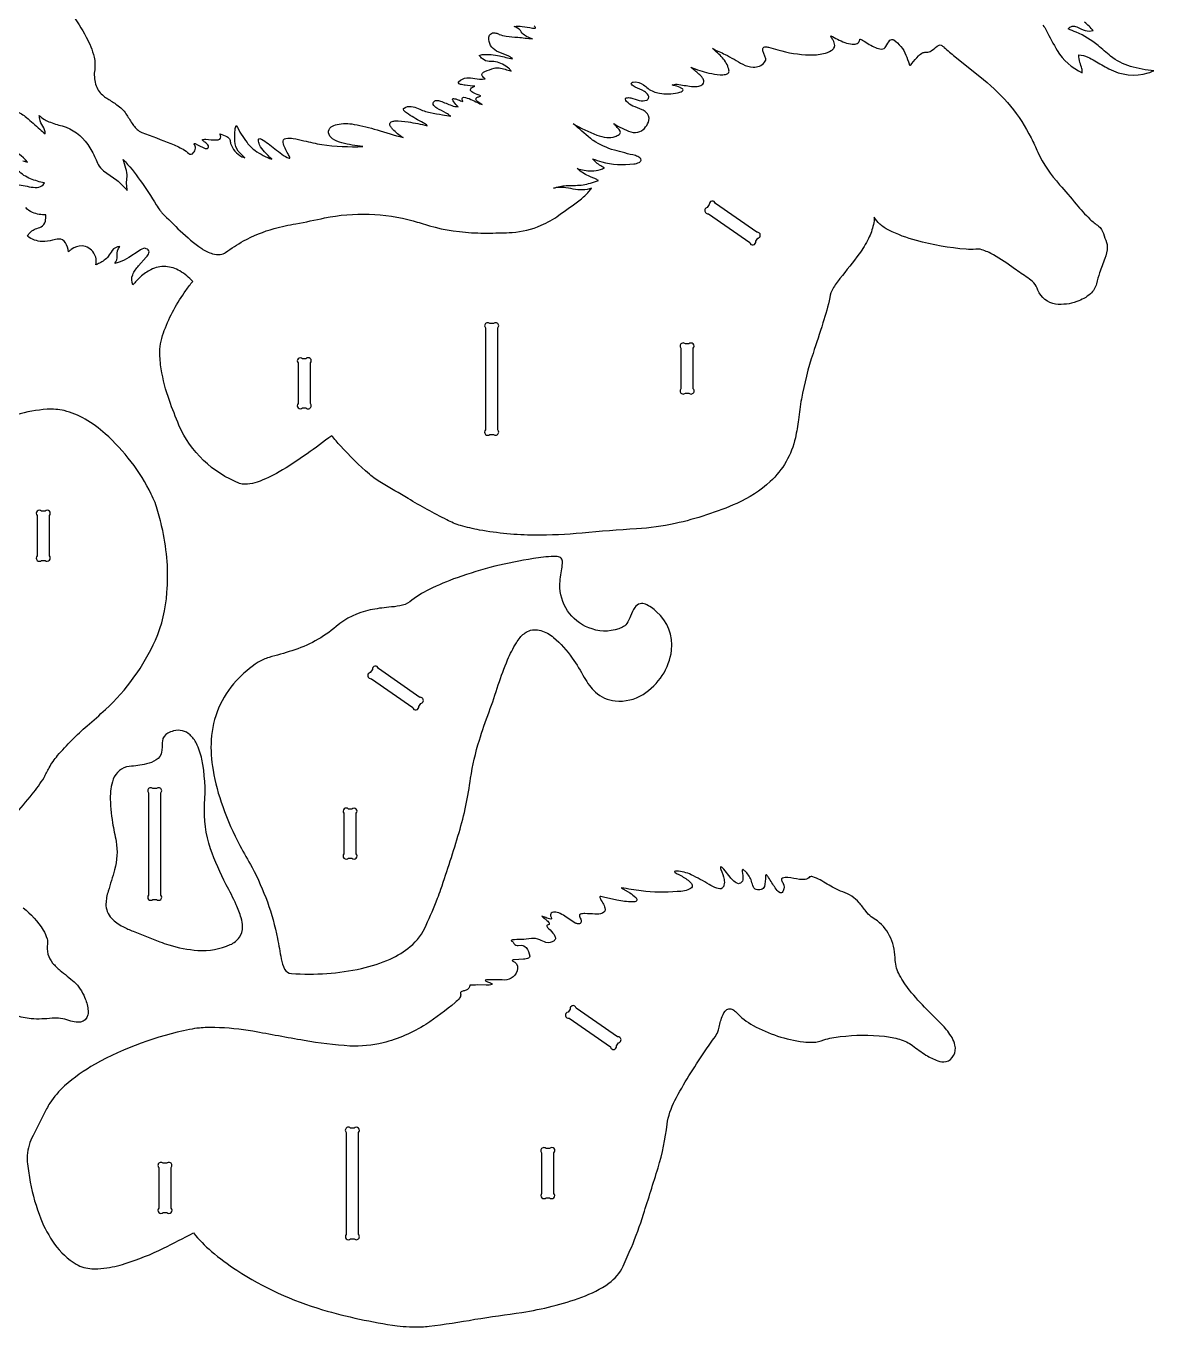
# Model space of a CAD drawing. Extents: x -766 to 1700, y -2202 to 332.
# Drawn here: x 599 to 1700, y -2111 to -842 of the extents above; entities that cross this region are included whole.
import ezdxf

# ---------------------------------------------------------------- set-up
doc = ezdxf.new("R2010")
doc.units = 0
doc.header["$MEASUREMENT"] = 0
doc.layers.get('0').update_dxf_attribs({"linetype": 'CONTINUOUS'})

msp = doc.modelspace()

# ---------------------------------------------------------------- linework, layer by layer
for points in [[(625.3, -808, -0.062914), (657.8, -853.1, -0.058332), (665.5, -872.6, -0.099164), (665.8, -886.7, 0.103533), (667.5, -900.7, 0.140257), (674.8, -910.6, 0.029737), (678.8, -913.4, -0.015987), (687.8, -919.2, -0.094122), (696.6, -928, -0.005943), (702.5, -937.3, 0.100119), (709.5, -944.8, 0.046237), (712, -946.1, 0.002267), (740.5, -957, -0.033131), (752.3, -962.6, -0.051798), (757.9, -966.8, 0.213799), (760.2, -967.5, 0.213799), (762.2, -966.2, 0.148099), (764.4, -961.4, 0.152188), (763.2, -957.8, -0.379491), (763.3, -957, -0.379491), (764.1, -957, 0.009174), (773.7, -961.7, 0.124278), (776, -961.9, 0.342933), (777.2, -960.2, 0.191868), (776.4, -958.2, 0.049565), (773.6, -955.8, -0.047162), (771.4, -953.6, -0.289028), (771.3, -953.2, -0.289028), (771.7, -952.9, -0.114654), (774.5, -952.7, 0.045265), (784.8, -953.5, 0.102969), (788.1, -952.8, 0.299152), (789.1, -950.5, 0.013671), (788.3, -947.6, -0.042839), (794.9, -950.1, -0.060695), (796.9, -951.6, -0.094654), (797.9, -953.1, -0.048836), (798.7, -956.9, 0.204812), (809.6, -969.8, 0.054021), (812.7, -970.8, -0.068101), (806.2, -964.3, -0.139774), (802.8, -954.7, -0.03706), (803.1, -943.5, -0.059924), (804.2, -939.3, 0.040194), (814.7, -956.1, 0.067194), (822.5, -963.8, 0.05731), (838.8, -972.3, -0.005062), (831.7, -965, -0.066935), (826.9, -958.3, -0.103195), (825.8, -953.3, -0.227352), (826.2, -952.5, -0.227352), (827.1, -952.2, -0.100671), (828.8, -952.8, -0.034787), (835.2, -957, -0.004583), (848.6, -967.5, 0.075387), (855.9, -971.2, 0.307112), (856.5, -971.1), (856.5, -970.7, 0.075082), (854.7, -967.1, -0.062919), (852, -961.6, -0.061802), (849.9, -955.9, -0.205085), (850.4, -953.4, -0.205085), (852.6, -952, -0.081533), (859.8, -952.1, -0.021859), (870.2, -954.2, 0.013631), (887.6, -958, 0.044111), (927.7, -959.9, -0.031786), (907.2, -956.3, -0.088971), (898.1, -952.3, -0.200095), (894.3, -946.4, -0.265759), (896.8, -940.8, -0.122597), (902.5, -938.4, -0.107484), (919.2, -938.3, -0.025718), (941.6, -943.7, 0.00258), (966.9, -951.2, -0.059496), (956.8, -943, -0.033599), (954.7, -940.4, -0.130212), (954, -937.8, -0.2852), (955.4, -935.9, -0.113283), (959, -935, -0.050689), (971.9, -935.8, -0.014936), (990.6, -939.6, 0.039854), (986.7, -936.9, -0.014219), (972.1, -928.4, -0.030611), (968.6, -925.7, -0.14706), (967.3, -923.5, -0.292606), (967.9, -922.4, -0.171869), (974.9, -920.8, -0.085554), (981.8, -922.9, 0.059713), (993.4, -926.7, 0.022334), (1005.5, -928.9, -0.011017), (1013.5, -930.3, 0.047823), (1009, -927.4, -0.003144), (1000, -922.4, -0.138174), (996.4, -918.8, -0.286144), (996.7, -916.6, -0.22972), (999.4, -915, -0.115476), (1003.4, -915.6, -0.00288), (1014.4, -919.9, 0.083657), (1020.6, -921.1, -0.026016), (1016.5, -916.3, -0.068845), (1015.2, -914.1, -0.241278), (1015.4, -913.3, -0.241278), (1016.1, -913.1, -0.071332), (1020.8, -914.3, 0.010022), (1025.4, -916.1, -0.05982), (1024.5, -913.7, -0.232117), (1024.8, -912.4, -0.232117), (1026, -911.9, -0.07067), (1033.1, -913.9, -0.013422), (1039.7, -917.1, 0.02514), (1044.3, -919, -0.105502), (1038.5, -915.1, -0.211263), (1038.1, -913.6, -0.211263), (1038.9, -912.2, -0.076334), (1040.2, -911.5, 0.010483), (1043, -910.6, -0.010249), (1035.8, -907.6, -0.097064), (1032.8, -905.4, -0.316137), (1033, -903.5, -0.122688), (1034.5, -902.2, -0.016417), (1037.1, -901.1, -0.009987), (1027.6, -900.1, -0.019581), (1022.9, -899.3, -0.220645), (1021, -897.9, -0.321581), (1021.2, -896.7, -0.181691), (1029.2, -892.9, -0.054661), (1032.7, -892.9, 0.01004), (1041.6, -894.1, 0.074015), (1047, -893.8, -0.107867), (1044.1, -890.9, -0.28628), (1044.4, -888.5, -0.120918), (1046.8, -886.8, -0.032746), (1055.9, -883.4, -0.098557), (1060.6, -883.2, -0.049338), (1066.5, -884.6, 0.016745), (1072.3, -886.3, 0.079377), (1070, -883.5, 0.120699), (1057.2, -877.3, 0.046), (1051, -876.9, -0.177181), (1044.5, -874.4, -0.030727), (1041.2, -871, -0.06712), (1045.1, -870.1, -0.06669), (1060.9, -871.5, -0.0055), (1073.7, -874.4, 0.17931), (1072.9, -873.5, 0.055045), (1070.1, -871.8), (1058.2, -866.8, -0.30139), (1050.6, -853.4, -0.228758), (1053.1, -849.6, -0.228758), (1057.6, -849.2, -0.04985), (1060.8, -850.5, 0.05598), (1067.5, -852.4, 0.019248), (1079, -853.4, -0.005348), (1093.1, -854.8, -0.079875), (1085.5, -851.4, -0.10428), (1081.4, -846.9, 0.147189), (1075.4, -842.8, -0.057069), (1083.2, -842.8, -0.017), (1093.2, -844.4, 0.051443), (1095.6, -844.5, 0.29632), (1096.1, -844.2, 0.29632), (1095.9, -843.6, 0.037765), (1094.8, -842.2, 0.028005)], [(1591.3, -841.6, -0.056901), (1594.5, -846.5, 0.017157), (1605.3, -866.3, 0.153707), (1629.6, -887.9, 0.085267), (1629.3, -883.9, 0.025165), (1627.3, -877.8, -0.092548), (1626.5, -870.6, -0.092089), (1635, -872.6, -0.021183), (1641.9, -876.2, 0.010579), (1655.6, -884, 0.201652), (1694.1, -888, 0.027257), (1699.7, -886, -0.053648), (1676.7, -881.8, -0.089483), (1657.4, -871.7, -0.011446), (1645.1, -861.4, 0.07039), (1623.8, -848.4, 0.007774), (1615.9, -845.2, -0.141841), (1619.8, -842.6, -0.165205), (1624.3, -843.2, 0.063243), (1632.6, -846.8, 0.121413), (1640.5, -846.8, 0.015461), (1632, -838.5, 0.086539)], [(589.2, -925.3, -0.072777), (599.5, -931.6, -0.014963), (612.5, -943, 0.011762), (617.7, -947.5, 0.165033), (615.3, -940.1, -0.068673), (612.4, -933, -0.044798), (612, -929.7, 0.102017), (621.4, -935.7, 0.02851), (634.4, -939.8, -0.17229), (659.2, -957.8, -0.056944), (666.8, -971.5, 0.022461), (669.4, -977.5, 0.094004), (674.8, -983.5), (687.5, -992.7, -0.057629), (697.9, -1002.8, -0.080316), (697.6, -989.5, 0.081203), (696.6, -981.3, 0.019326), (693.7, -972.4, -0.040654), (710.5, -993, -0.018943), (726.1, -1016.9, 0.016204), (729.7, -1022.1, 0.026025), (731.7, -1024.5, 0.005679), (749.6, -1042.2, 0.041082), (770.5, -1059.4, 0.069521), (781, -1064.5, 0.090339), (788.6, -1065.2, 0.105534), (793.8, -1063.1, -0.019667), (811.2, -1052, -0.060024), (841.3, -1039.9, -0.026905), (862.4, -1035.2, 0.006897), (890.4, -1029.6, -0.11844), (976.9, -1032.4, -0.007857), (992.6, -1037.2, 0.061216), (1039.8, -1044.2, 0.012749), (1052, -1044.3, 0.008183), (1073.3, -1043.7, 0.089349), (1101.6, -1036.7, 0.051451), (1119.1, -1026.9, 0.005475), (1139.8, -1011.9, 0.04622), (1148.3, -1003.9, 0.026546), (1150.9, -1000.6, -0.139855), (1133.1, -1001.4, 0.096416), (1113.7, -1000.5, -0.04939), (1126.1, -998, -0.020222), (1135.2, -997.8, 0.067294), (1149.8, -995.6, 0.014775), (1157.5, -993.1, 0.044262), (1156.1, -992.2, 0.009951), (1147.8, -988.5, -0.071687), (1136.8, -981.4, 0.066244), (1151, -983.7, 0.087475), (1159.5, -982.3, 0.025118), (1163.4, -980.7, -0.067804), (1154.3, -974.6, -0.031887), (1151.7, -971.9, 0.018933), (1160.8, -974.9, 0.088966), (1192, -976.9, 0.05601), (1197.2, -975.4, 0.243836), (1199.2, -973.2, 0.265565), (1198, -970.9, 0.077449), (1193.6, -968.8, -0.005664), (1173.2, -963.5, -0.06967), (1152.6, -954.1, -0.023673), (1149.7, -952, -0.004557), (1133.1, -937.7, 0.041915), (1155.9, -948.7, 0.053765), (1165.8, -951, 0.090465), (1173.8, -950.2, 0.074054), (1177.9, -948.1, 0.323072), (1178.9, -945.4, 0.10732), (1176, -941.3, -0.047667), (1172.6, -937.6, 0.066227), (1189.2, -945.6, 0.174071), (1198.1, -945.4, 0.214738), (1206.9, -934.4, 0.288221), (1203.9, -926.3, 0.073325), (1200.3, -924, -0.014117), (1191.3, -920.4, -0.085914), (1185.1, -916, -0.162588), (1183.9, -913.8, -0.318745), (1184.8, -912.5, -0.128668), (1189.2, -912.5, 0.008318), (1197.4, -915.1, 0.159993), (1204.8, -914.6, 0.2165), (1206.6, -912.5, 0.2165), (1206.1, -909.8, 0.132081), (1202.4, -906.1, 0.032329), (1193.4, -902, -0.154477), (1189.7, -899.1, -0.348708), (1190.1, -897.7, -0.119073), (1191.5, -897, -0.186777), (1201.7, -899.7, -0.02424), (1206, -903.3, 0.130276), (1217.1, -907.9, 0.086555), (1234.9, -907.6, 0.079177), (1239.2, -905.9, 0.209395), (1240.2, -904.6, 0.239368), (1239.6, -903.6, 0.058866), (1237.2, -902.2, 0.019507), (1230.7, -900.3, -0.098528), (1229.7, -899.8, -0.344696), (1229.8, -899.6, -0.099099), (1236.1, -899.4, 0.019901), (1250.1, -901.4, 0.117072), (1257.5, -900.5, 0.234639), (1260.4, -896.9, 0.197106), (1259.2, -893.1, 0.052381), (1255.7, -889.2, 0.00805), (1247.7, -882.6, 0.029468), (1265.4, -888.2, 0.037342), (1276.3, -889.9, 0.061887), (1281.5, -889.6, 0.066939), (1283.7, -888.8, 0.259587), (1285, -886.3, 0.078968), (1284.8, -884.6, 0.117348), (1278.5, -873.3, 0.045124), (1268.8, -864.4, -0.007133), (1281.3, -870.1, -0.006448), (1298.5, -879.7, 0.093976), (1308.6, -882.5, 0.244564), (1319.6, -877.7, 0.05489), (1320.8, -875.7, 0.099904), (1320.9, -874.3), (1318.1, -866.5, -0.22193), (1318.3, -863.5, -0.196128), (1319.9, -862.8, -0.064339), (1323.7, -863.1, -0.026666), (1332.7, -865.5, 0.066541), (1363.5, -870.6, 0.058147), (1377.2, -869.3, 0.066933), (1384.7, -866.4, 0.052889), (1386.9, -864.6, 0.177309), (1388.2, -861.4, 0.128837), (1386.6, -856.3, 0.030513), (1384.6, -853, -0.149309), (1384.3, -852), (1384.4, -852, -0.090468), (1385.9, -852.5, 0.059637), (1399.8, -859, 0.067073), (1407.1, -860.1, 0.123993), (1411, -858.9, 0.247423), (1412.5, -855.7, -0.229917), (1412.6, -855.4, -0.229917), (1413, -855.3, -0.073207), (1416.1, -856.7, 0.031881), (1427.9, -863.4, 0.087428), (1433.8, -864.9, 0.272888), (1438.1, -862.3, -0.050638), (1441.9, -856.3, -0.362895), (1445.7, -855.9, -0.145694), (1457.6, -870.7, -0.03621), (1460.7, -879.4, 0.158397), (1461.4, -880.7, 0.239956), (1461.7, -880.6, 0.074776), (1463.4, -879, -0.031743), (1469.9, -871.5, -0.091313), (1474.4, -868.3, -0.139638), (1478, -868, 0.152268), (1482.2, -866.7, 0.029793), (1488, -862.1, -0.159218), (1491, -860.8, -0.174642), (1492.8, -861.5, -0.036969), (1495, -863.3, 0.01141), (1505.2, -872.1), (1533.2, -894.6, -0.107946), (1579.9, -951.5, -0.009201), (1586.3, -965.3, 0.073486), (1607.6, -997.1, -0.012013), (1623.7, -1016.1, 0.024763), (1637.2, -1030.7, 0.033991), (1645.5, -1037.5, -0.154685), (1650.4, -1044.8, 0.043706), (1653.5, -1053.4, -0.0794), (1654.1, -1057.8, -0.082539), (1651.8, -1069.1, -0.004752), (1646.6, -1083.1, 0.033135), (1643.7, -1093.7, -0.147564), (1637.6, -1103.5, -0.103872), (1624.4, -1111.1, -0.115712), (1603.7, -1113.6, -0.26364), (1586.5, -1099.9, 0.089938), (1582.4, -1092.9, 0.03932), (1576.6, -1088.1, 0.002907), (1563.5, -1079.1, 0.03057), (1543.1, -1065.6, 0.052566), (1531.6, -1060.5, 0.100819), (1525.7, -1060, -0.042068), (1516.3, -1060.1, -0.043879), (1467.8, -1051.7, -0.046563), (1440.8, -1041.4, -0.052273), (1432.1, -1035.6, -0.0785), (1426.7, -1028.9, -0.062835), (1425.9, -1036, -0.062242), (1421.1, -1049.7, -0.042795), (1412, -1064.6, -0.010913), (1393.3, -1088.5, 0.039162), (1386.3, -1098.6, 0.086462), (1383.4, -1107.1, -0.02138), (1376.7, -1132, -0.003614), (1367, -1161.6, 0.033184), (1355.6, -1206.2, 0.013673), (1352.7, -1226.3, -0.018991), (1349.8, -1243.9, -0.153249), (1325.1, -1286.7, -0.086144), (1292.8, -1307.9, -0.048038), (1232.5, -1327.6, -0.039046), (1194.9, -1332.7, 0.008145), (1141.7, -1337, -0.020962), (1095.3, -1339, -0.042897), (1041.5, -1333.9, -0.018722), (1023, -1329.6, -0.048142), (1009.8, -1324, -0.019077), (971.8, -1303.2, 0.001032), (945.8, -1287.9, -0.043197), (934.1, -1279.5, -0.030113), (905.9, -1251.9, -0.012571), (897.4, -1241.9, -0.002815), (873.3, -1259.7, -0.021314), (845.9, -1277.3, -0.047162), (824.7, -1287.2, -0.050786), (815, -1289.2, -0.052064), (810, -1289.1, -0.046848), (807.5, -1288.4, -0.198745), (748.3, -1231.8, -0.010922), (738.9, -1207.6, -0.041752), (730.9, -1176.8, -0.038533), (729.6, -1160.4, -0.085414), (734, -1139.2, -0.063073), (755.1, -1100.2, -0.013881), (761.7, -1091.4, 0.07033), (749.2, -1081.2, 0.106415), (735.4, -1076.9, 0.137204), (720.8, -1080.1, 0.070326), (710.7, -1087.1, 0.03528), (703.4, -1094.9, -0.214482), (703.2, -1084.9, -0.056294), (705.6, -1080.4, -0.029293), (708.9, -1076.1), (716.4, -1067.8, 0.095743), (719, -1063.6, 0.36151), (717.5, -1060.1, 0.062459), (715, -1059.1, 0.092579), (709.5, -1061.5), (699.4, -1068.1, -0.058763), (690, -1072.8, -0.0408), (685.6, -1073.9, 0.228695), (688, -1066.4, -0.208857), (690.6, -1057.3, 0.20458), (683, -1061.4, -0.01701), (679.3, -1067, -0.107431), (670.7, -1073.7, -0.022426), (667.1, -1075.3, 0.218715), (665.1, -1063.8, 0.242778), (653.7, -1056.7, 0.17123), (643.2, -1060.3, 0.034257), (640.6, -1062.5, 0.079502), (637.5, -1053.8, 0.288433), (631, -1050.1, 0.058542), (625, -1051.2, -0.070213), (614.9, -1052.6, -0.147243), (600.4, -1047.4, -0.18119), (608.3, -1040.2, 0.021513), (613.8, -1038.2, 0.230608), (617.9, -1032.8, 0.065098), (618.5, -1026.6, -0.10231), (605.4, -1024.2, -0.091677), (598.7, -1019.5, -0.024327)], [(596, -973.9, -0.037766), (600.5, -975.3, 0.165958), (580.9, -962.3, 0.039609)], [(586.5, -996.3, -0.026015), (602.1, -999.1, 0.066043), (610, -999.7, 0.154769), (615.7, -997.1, 0.064922), (617, -995.4, -0.045628), (603.5, -991.4, -0.090478), (591.2, -983.5, 0.149479)], [(587.8, -1612.2, -0.004557), (605.2, -1591.5, 0.037227), (616.6, -1575.3, 0.008732), (621.6, -1565.8, -0.052443), (629.8, -1553.9, -0.035685), (658.7, -1524.8, 0.007366), (676.6, -1509, 0.100939), (725.3, -1441.2, 0.086348), (736.6, -1394.9, 0.073144), (732.4, -1334.5, 0.010543), (727.8, -1315.7, 0.048035), (721.3, -1299, 0.095773), (676.4, -1240, 0.045482), (656.8, -1225.7, 0.068779), (636.2, -1217.5, 0.067732), (619.7, -1216.2, 0.058941), (589.8, -1221.6, 0.062858)], [(596.2, -1702.3, -0.086175), (615.8, -1724.1, -0.060101), (619.6, -1732.6, -0.109677), (619.9, -1737.5, 0.219927), (625, -1756.2, 0.048294), (632.3, -1763.4, -0.012089), (646, -1774.7, -0.115383), (656.2, -1789.6, -0.073579), (659.5, -1801.3, -0.053856), (659.4, -1806.9, -0.324925), (652.1, -1813.8, -0.083231), (647.9, -1813.9, -0.057779), (640.9, -1812.2, 0.099288), (624.5, -1810, -0.047626), (604.2, -1810.6, -0.057275), (588.3, -1807.3, -0.071349)]]:
    msp.add_lwpolyline(points, format="xyb")
for points in [[(1264.9, -1025.4), (1305.2, -1053.4, 1), (1311.1, -1052.3), (1313.1, -1049.4, 1), (1312, -1043.5), (1271.7, -1015.5, 1), (1265.8, -1016.6), (1263.8, -1019.5, 1)], [(1047.4, -1136.8), (1047.4, -1236.3, 1), (1051.7, -1240.6), (1055.2, -1240.6, 1), (1059.4, -1236.3), (1059.4, -1136.8, 1), (1055.2, -1132.6), (1051.7, -1132.6, 1)], [(1238.1, -1156.7), (1238.1, -1196.2, 1), (1242.4, -1200.4), (1245.9, -1200.4, 1), (1250.1, -1196.2), (1250.1, -1156.7, 1), (1245.9, -1152.4), (1242.4, -1152.4, 1)], [(864.5, -1171), (864.5, -1210.6, 1), (868.7, -1214.8), (872.2, -1214.8, 1), (876.5, -1210.6), (876.5, -1171, 1), (872.2, -1166.8), (868.7, -1166.8, 1)], [(609.8, -1319.7), (609.8, -1359.2, 1), (614.1, -1363.5), (617.6, -1363.5, 1), (621.8, -1359.2), (621.8, -1319.7, 1), (617.6, -1315.5), (614.1, -1315.5, 1)], [(858.1, -1766.4, 0.072264), (926.5, -1761.5, 0.047753), (954.5, -1752.3, 0.064886), (974, -1740.2, 0.117517), (989.5, -1719.3, 0.011721), (1000.6, -1693.1, 0.012053), (1003.8, -1684.2, 0.009963), (1021.6, -1629, 0.037527), (1032.9, -1575.9, -0.038293), (1041.4, -1539, -0.01863), (1050.9, -1511.3, 0.011037), (1059.9, -1484.9, -0.021347), (1069, -1460.4, -0.03243), (1077.5, -1444, -0.016405), (1081.2, -1438.6, -0.075563), (1083.9, -1435.9, -0.031378), (1088.3, -1432.9, -0.190134), (1101.4, -1431.9, -0.09782), (1113.7, -1438.6, -0.065394), (1132.1, -1458.9, -0.027881), (1143.8, -1477.9, 0.072235), (1154.7, -1492.1, 0.162603), (1174, -1500.5, 0.171115), (1201.1, -1494.2, 0.224877), (1229, -1451.2, 0.249741), (1214.4, -1413.7, 0.0873), (1203.4, -1406.3, 0.1295), (1198.2, -1405.8, 0.198527), (1193, -1409.5, 0.058333), (1189, -1417.8, -0.036337), (1185.2, -1425.2, -0.123302), (1181, -1428.8, -0.189055), (1151.4, -1430.4, -0.314227), (1120, -1390.4, -0.058388), (1121.7, -1373.6, 0.022023), (1122.5, -1366.5, 0.123929), (1121.8, -1362.3, 0.213697), (1118.7, -1360, 0.084229), (1113.8, -1359.7, 0.036422), (1094.1, -1361.8, 0.047633), (1019.6, -1380.4, 0.024408), (992.4, -1391.8, 0.054441), (973.4, -1404, -0.112447), (963.9, -1407.9, -0.026486), (953, -1409.2, 0.024341), (934.7, -1411.8, 0.125931), (901.7, -1428, -0.10019), (858.5, -1451.7, -0.0073), (836.2, -1458.2, 0.075943), (825.6, -1462.9, 0.055354), (804.1, -1481, 0.175774), (779.8, -1538.4, 0.062316), (781.5, -1568.1, 0.045721), (791, -1603.6, 0.035571), (807.8, -1641.7, 0.007222), (819.6, -1662.9, -0.072809), (844.4, -1732.2, -0.012943), (848, -1752.1, 0.059033), (851.3, -1762.1, 0.296736)], [(936, -1478.9), (976.4, -1506.9, 1), (982.3, -1505.9), (984.3, -1503, 1), (983.2, -1497.1), (942.9, -1469, 1), (937, -1470.1), (935, -1473, 1)], [(738.4, -1738.4, 0.058555), (766.8, -1743.9, 0.118506), (798.4, -1738.3, 0.128937), (807.4, -1731.1, 0.159848), (810.3, -1721, 0.079947), (808.9, -1712.1, 0.036076), (804.2, -1699.3, 0.013106), (794.4, -1679.8, -0.034976), (779.1, -1644.7, -0.099002), (773.3, -1601.3, 0.06898), (770.6, -1557.3, 0.055017), (765.3, -1542, 0.080198), (759.1, -1533.6, 0.256615), (743.1, -1529.9, 0.05403), (737.3, -1532.1, 0.23893), (732.1, -1539.7, 0.047172), (731.8, -1544.9, -0.02426), (731.4, -1550.1, -0.20853), (726.2, -1558.2, -0.087752), (716.5, -1562.1, -0.034011), (699.7, -1564.5, 0.286063), (684.1, -1577, 0.066283), (681.8, -1586.6, 0.028488), (681.3, -1593, 0.045011), (683.5, -1619.5, 0.006816), (687, -1637.6, -0.110046), (685.5, -1665.2, -0.005915), (679.2, -1686.2, 0.06482), (677, -1698.5, 0.195097), (682.5, -1712.6, 0.082442), (693.5, -1720.6, 0.029957), (703.7, -1725.2, 0.009084), (729.6, -1735.5, 0.013652)], [(718.6, -1590.3), (718.6, -1689.9, 1), (722.9, -1694.1), (726.4, -1694.1, 1), (730.6, -1689.9), (730.6, -1590.3, 1), (726.4, -1586.1), (722.9, -1586.1, 1)], [(909.3, -1610.2), (909.3, -1649.7, 1), (913.6, -1654), (917.1, -1654, 1), (921.3, -1649.7), (921.3, -1610.2, 1), (917.1, -1606), (913.6, -1606, 1)], [(1026.8, -1783.3, 0.076132), (1023.7, -1784.3, 0.093198), (1022.9, -1785, -0.016424), (1023.3, -1787.2, -0.148414), (1021.9, -1790.5, -0.068118), (1017.8, -1794.6, -0.03399), (989.2, -1816.1, -0.079292), (947.4, -1834, -0.068566), (915.1, -1837.2, -0.025964), (870.3, -1831.8, -0.002322), (820.5, -1822.8, 0.034656), (783.3, -1819.1, 0.024545), (768.2, -1819.6, 0.029396), (758.7, -1821.1, 0.075717), (666.4, -1854.9, 0.053497), (636.7, -1876.1, 0.062331), (622.3, -1892.9, 0.023049), (619.1, -1898.4, -0.005308), (605.9, -1924.3, 0.09748), (600.1, -1943.9, 0.045474), (600.4, -1952, 0.005894), (603.2, -1970, 0.047135), (613.4, -2005.6, 0.055653), (626.9, -2030.4, 0.102248), (648, -2050, 0.115963), (663.3, -2054.3, 0.053289), (675.1, -2053.9, 0.043685), (695.9, -2049.3, 0.03948), (733.1, -2034.4, 0.006076), (762.4, -2019.4, 0.048254), (780, -2037.4, 0.033554), (804.8, -2055.8, 0.074603), (888.3, -2094.3, 0.035582), (961.1, -2110, 0.039532), (985.2, -2111.1, 0.016038), (992.3, -2110.5, 0.014691), (1037.1, -2103.7, -0.002905), (1083, -2096.9, 0.047786), (1141.5, -2082.1, 0.062335), (1167.8, -2068.5, 0.123282), (1181.8, -2051.9, -0.001586), (1189.7, -2033.8, 0.021783), (1201.5, -2001.2, 0.00344), (1215.8, -1955.9, 0.042828), (1224.6, -1913.4, -0.085534), (1232.2, -1890.3, -0.031398), (1261.2, -1842.9, -0.018411), (1271.7, -1827.9, 0.076491), (1274.6, -1821.5, -0.024282), (1277.7, -1810.1, -0.064319), (1281.1, -1803.1, -0.379763), (1288.8, -1801.7, -0.08303), (1292, -1804.1, 0.083248), (1308.5, -1817.1, 0.094489), (1357.7, -1833.1, 0.031582), (1367, -1833.5, 0.081068), (1377.4, -1831.2, -0.049948), (1393.6, -1828, -0.059277), (1436.8, -1827.7, -0.03501), (1451.4, -1830.5, -0.088536), (1464.2, -1836.8, 0.016445), (1477.2, -1846, 0.04828), (1488.7, -1851.6, 0.121653), (1496.8, -1852.4, 0.229564), (1504.2, -1846.4, 0.183065), (1505.5, -1836.2, 0.0741), (1502.6, -1829, 0.059792), (1493.6, -1817.2), (1478, -1801.5, -0.0213), (1461.2, -1782.7, -0.039031), (1451.5, -1768.1, -0.112713), (1447.3, -1753.6, 0.094463), (1442.9, -1732, 0.125873), (1429.8, -1715.2, 0.016223), (1423.7, -1711, -0.066013), (1418.5, -1705.7, 0.01062), (1412, -1697.5, 0.136438), (1396, -1686.8, -0.042034), (1387.8, -1683.2, -0.003411), (1374, -1675.2, 0.056186), (1366.7, -1672.1, 0.160148), (1363.7, -1672.3, 0.062055), (1362, -1673.8, -0.147745), (1359.4, -1674.8, -0.070947), (1353.8, -1674.6, 0.014607), (1342.4, -1672.9, 0.094946), (1337.1, -1673.5, 0.390923), (1336.2, -1675.3, 0.008582), (1337.9, -1678.5, -0.202753), (1338, -1685.7, -0.082892), (1336.9, -1687.3, -0.346584), (1334.3, -1687.4, -0.087643), (1330.1, -1683, -0.007904), (1323.6, -1672.7, 0.047363), (1321.6, -1670.3, 0.2427), (1321.2, -1670.2, 0.2427), (1320.8, -1670.4, 0.155923), (1320.5, -1671.4, -0.072956), (1319.6, -1681.7, -0.252635), (1316.4, -1684.6, -0.148037), (1311.5, -1684.6, -0.190621), (1308.9, -1682.1, -0.049039), (1307, -1676.5, 0.118229), (1301.4, -1667.2, 0.045189), (1299, -1665.2, 0.256837), (1298.4, -1665.1, 0.256837), (1298, -1665.5, 0.145095), (1297.8, -1666.8, -0.0693), (1298.4, -1675, -0.348708), (1294.9, -1678.8, -0.101232), (1293.5, -1678.7, -0.107127), (1288.6, -1675.3, -0.031104), (1286.2, -1672.6), (1279.9, -1664.6, 0.091426), (1277.8, -1662.7), (1277.2, -1662.5, 0.368614), (1276.8, -1662.7, 0.174258), (1277, -1665, -0.047006), (1280.2, -1674.7, -0.116156), (1280.1, -1680.3, -0.111524), (1278.4, -1683.2, -0.202276), (1275.9, -1683.9, -0.084631), (1273, -1683.2, -0.053158), (1265.6, -1679.6, 0.021069), (1248.2, -1670.1, 0.097974), (1233.9, -1666.6, 0.046478), (1231.9, -1666.8, 0.304816), (1231.7, -1667, 0.304816), (1231.8, -1667.3, 0.083232), (1235.4, -1669.6, -0.039797), (1245.1, -1675.5, -0.068475), (1248.3, -1678.7, -0.184607), (1248.9, -1681.9, -0.196105), (1247.5, -1683.5, -0.108737), (1241.7, -1685.8, -0.029417), (1234.5, -1686.6, -0.051401), (1199.4, -1685.9, -0.00382), (1179.9, -1682.9), (1188.3, -1687.8, -0.025101), (1194, -1692.2, -0.191766), (1195.2, -1694.7, -0.334717), (1194, -1696.3, -0.088246), (1190.8, -1696.6, -0.045636), (1175.6, -1694.8), (1162.5, -1692, 0.050123), (1160, -1691.4, 0.296607), (1158.9, -1691.8, 0.237445), (1159, -1692.4, 0.03707), (1161.9, -1697.7, -0.06452), (1164, -1702.5, -0.374256), (1161.5, -1707.6, -0.103758), (1154.2, -1708.5, 0.009873), (1144.4, -1708, 0.08094), (1140, -1708.6, 0.382509), (1139, -1710.4, 0.1329), (1139.9, -1712.6, -0.177903), (1140.9, -1716.1, -0.382249), (1138.1, -1718.1, -0.109446), (1135, -1717.2, -0.016421), (1123.4, -1709.6, 0.076312), (1117.2, -1706.9, 0.118378), (1112.4, -1707, 0.21275), (1111, -1708.2, 0.21275), (1110.9, -1710.1, -0.042655), (1111.8, -1712.7, -0.239405), (1111.6, -1713.2, -0.239405), (1111.2, -1713.3, -0.104364), (1108.4, -1712.7, -0.016046), (1104.1, -1711), (1103.1, -1710.7, 0.130329), (1102.5, -1710.6, 0.060077), (1105.6, -1713.2, -0.047521), (1109, -1716.4, -0.095121), (1109.6, -1717.8, -0.233333), (1109.4, -1718.6, -0.083157), (1107.6, -1719.4, 0.325417), (1107.3, -1720.2, 0.12873), (1108.9, -1722.6, -0.041512), (1114.3, -1728.5, -0.121018), (1115.6, -1731.7, -0.244255), (1114.3, -1734.5, -0.249892), (1106.4, -1736.1, -0.054088), (1100.3, -1733.5, 0.121104), (1092.2, -1732.2, -0.040384), (1082.2, -1733.3, 0.018474), (1073.7, -1733.7, 0.138604), (1072.4, -1734.1, 0.294899), (1073, -1734.8, -0.108196), (1075.2, -1737.3, 0.222845), (1079.4, -1739.2), (1082.4, -1738.9, -0.212445), (1087, -1741.2, -0.162122), (1090.5, -1749.4, -0.309854), (1089.5, -1751.5, -0.076555), (1084.4, -1752.5), (1075.3, -1753.1, 0.046576), (1073.6, -1753.5, 0.190099), (1073.3, -1753.8, 0.180846), (1074, -1754.5, -0.375611), (1078.6, -1761.5, -0.395697), (1065.8, -1772.8, 0.020451), (1056.9, -1772.7, 0.021912), (1049.8, -1772.5, 0.058989), (1047.1, -1773, 0.219866), (1048.2, -1774, 0.02016), (1052.3, -1775.5, -0.149389), (1054, -1777.1, -0.08381), (1047.9, -1777.9), (1039.6, -1777.6, -0.012598), (1032, -1777.7, -0.293727), (1028.5, -1782.7, -0.050578)], [(1129, -1810.1), (1169.3, -1838.1, 1), (1175.2, -1837), (1177.2, -1834.1, 1), (1176.2, -1828.2), (1135.8, -1800.2, 1), (1129.9, -1801.3), (1127.9, -1804.1, 1)], [(911.5, -1921.5), (911.5, -2021, 1), (915.8, -2025.2), (919.3, -2025.2, 1), (923.5, -2021), (923.5, -1921.5, 1), (919.3, -1917.2), (915.8, -1917.2, 1)], [(1102.2, -1941.4), (1102.2, -1980.9, 1), (1106.5, -1985.1), (1110, -1985.1, 1), (1114.2, -1980.9), (1114.2, -1941.4, 1), (1110, -1937.1), (1106.5, -1937.1, 1)], [(728.6, -1955.7), (728.6, -1995.2, 1), (732.8, -1999.5), (736.3, -1999.5, 1), (740.6, -1995.2), (740.6, -1955.7, 1), (736.3, -1951.5), (732.8, -1951.5, 1)]]:
    msp.add_lwpolyline(points, format="xyb", close=True)

doc.saveas('drawing.dxf')
